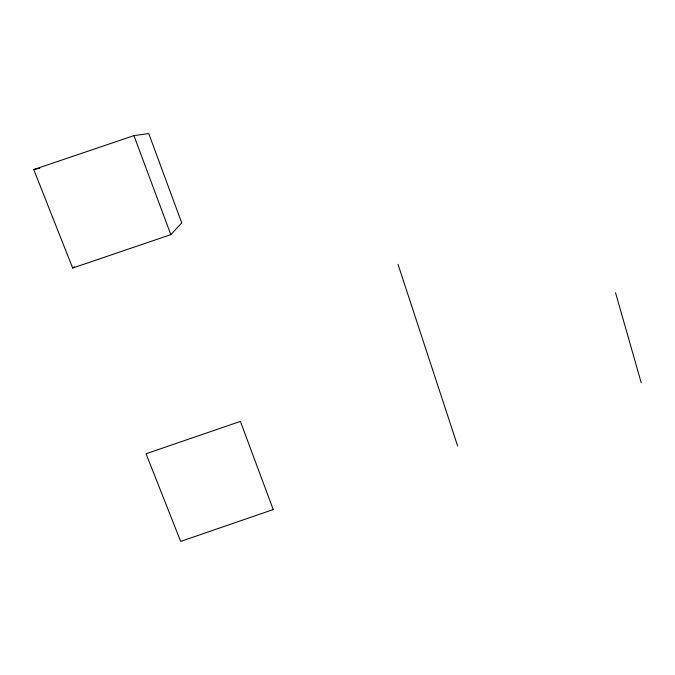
<?xml version="1.0" encoding="UTF-8"?>
<svg xmlns="http://www.w3.org/2000/svg" width="675" height="675" viewBox="0 0 675 675"><rect width="100%" height="100%" fill="white"/><g stroke="black" fill="none" stroke-linecap="round" stroke-linejoin="round"><path stroke-width="1.01" d="M170.826 234.638L181.752 222.927L148.753 133.582L133.945 135.607L33.75 169.56L72.664 268.043L170.826 234.638L133.945 135.607M72.664 268.043L74.309 266.844M33.75 169.56L39.715 168.261M398.014 264.313L457.667 446.065M615.533 292.731L641.25 382.86M273.232 509.557L180.681 541.417L146.045 453.76L240.393 421.394L273.232 509.557"/></g></svg>
